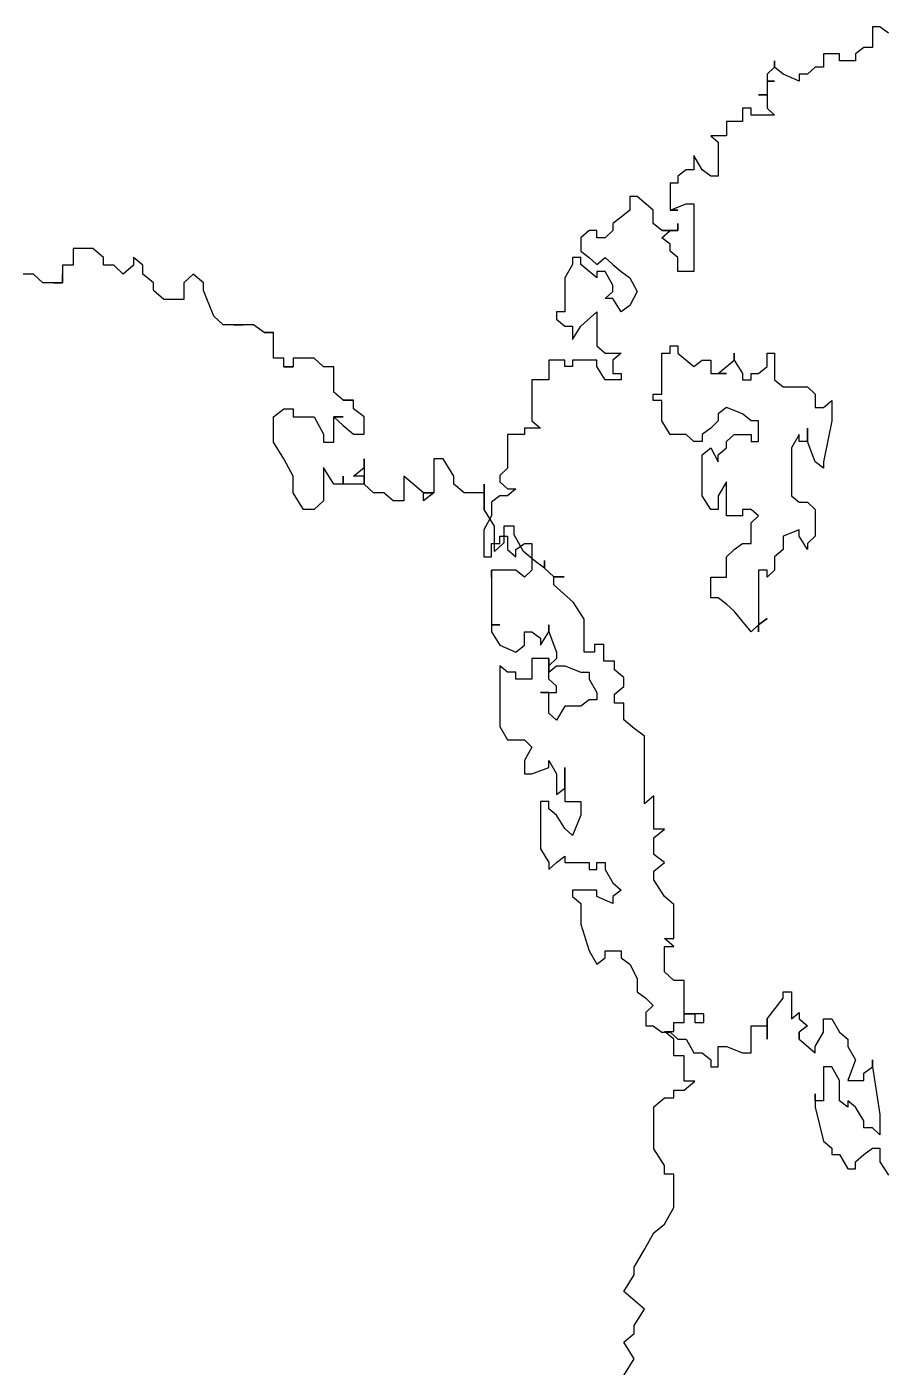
# Model space of a CAD drawing. Extents: x -30 to 1202, y 231 to 898.
# Drawn here: x 117.92 to 120.17, y 388.404 to 391.922 of the extents above; entities that cross this region are included whole.
import ezdxf

# ---------------------------------------------------------------- set-up
doc = ezdxf.new("R2010")
doc.units = 0
doc.header["$LTSCALE"] = 0.04
doc.layers.get('0').update_dxf_attribs({"linetype": 'CONTINUOUS'})
doc.layers.add('CONTORXXNP----00', color=255, linetype='CONTINUOUS')
doc.layers.add('PISO', color=1, linetype='CONTINUOUS')
doc.styles.get("Standard").update_dxf_attribs({"font": 'romans.shx'})

# ---------------------------------------------------------------- blocks, each defined once
blk = doc.blocks.new('ARB3')
at = {"color": 0}
for p, q in [((0.01356, 0.49132), (0.00775, 0.49132)), ((0.00775, 0.49132), (0.00775, 0.48517)), ((0.01356, 0.48517), (0.01356, 0.49132)), ((0.00775, 0.48517), (0.00775, 0.47825)), ((0.00775, 0.47825), (0.00775, 0.48517)), ((0.00775, 0.48517), (0.01356, 0.48517)), ((0.00775, 0.48517), (0.01356, 0.48517)), ((0.05813, 0.47825), (0.05232, 0.48517)), ((0.05232, 0.48517), (0.05232, 0.47825)), ((-0.06459, 0.47133), (-0.06976, 0.46518)), ((-0.04198, 0.47133), (-0.06459, 0.47133)), ((-0.03682, 0.47133), (-0.04198, 0.46518)), ((-0.04198, 0.46518), (-0.04198, 0.47133)), ((-0.03682, 0.46518), (-0.03682, 0.47133)), ((-0.01421, 0.47133), (-0.02002, 0.46518)), ((0.00775, 0.47825), (-0.01421, 0.47825)), ((-0.01421, 0.47825), (-0.01421, 0.47133)), ((0.01356, 0.47825), (0.00775, 0.47825)), ((0.01356, 0.47133), (0.01356, 0.47825)), ((0.01938, 0.47133), (0.01356, 0.47133)), ((0.02454, 0.47133), (0.01938, 0.46518)), ((0.01938, 0.46518), (0.01938, 0.47133)), ((0.03552, 0.47133), (0.02454, 0.47133)), ((0.05232, 0.47825), (0.03552, 0.47825)), ((0.03552, 0.47825), (0.03552, 0.47133)), ((0.05813, 0.47133), (0.05813, 0.47825)), ((0.0633, 0.47133), (0.05813, 0.47133)), ((0.0633, 0.46518), (0.0633, 0.47133)), ((0.13564, 0.47133), (0.11368, 0.47133)), ((0.11368, 0.47133), (0.11368, 0.46518)), ((0.14662, 0.46518), (0.13564, 0.47133)), ((-0.10851, 0.45826), (-0.11432, 0.46518)), ((-0.11432, 0.46518), (-0.11432, 0.45826)), ((-0.09236, 0.46518), (-0.09753, 0.45826)), ((-0.08655, 0.45826), (-0.09236, 0.46518)), ((-0.06976, 0.46518), (-0.08074, 0.45826)), ((-0.02002, 0.46518), (-0.03682, 0.46518)), ((0.06911, 0.45826), (0.0633, 0.46518)), ((0.10786, 0.46518), (0.09688, 0.45826)), ((0.11368, 0.46518), (0.10786, 0.46518)), ((0.15243, 0.45826), (0.14662, 0.46518)), ((-0.17568, 0.4521), (-0.18085, 0.44518)), ((-0.13112, 0.4521), (-0.17568, 0.4521)), ((-0.11432, 0.45826), (-0.13628, 0.45826)), ((-0.13628, 0.45826), (-0.13112, 0.4521)), ((-0.09753, 0.45826), (-0.10851, 0.45826)), ((-0.08074, 0.45826), (-0.08655, 0.45826)), ((0.09688, 0.45826), (0.06911, 0.45826)), ((0.16341, 0.4521), (0.15243, 0.45826)), ((0.17504, 0.44518), (0.16341, 0.4521)), ((0.20281, 0.4521), (0.19119, 0.43826)), ((0.21379, 0.44518), (0.20281, 0.4521)), ((-0.18085, 0.44518), (-0.18666, 0.43826)), ((0.18021, 0.44518), (0.17504, 0.44518)), ((0.19119, 0.43826), (0.18021, 0.44518)), ((0.21896, 0.44518), (0.21379, 0.44518)), ((0.22477, 0.43826), (0.21896, 0.44518)), ((0.23575, 0.44518), (0.22477, 0.43826)), ((0.24673, 0.43826), (0.23575, 0.44518)), ((-0.21444, 0.43826), (-0.21961, 0.43211)), ((-0.20863, 0.43826), (-0.21444, 0.43826)), ((-0.20346, 0.43211), (-0.20863, 0.43826)), ((-0.18666, 0.43826), (-0.19764, 0.43826)), ((-0.19764, 0.43826), (-0.19764, 0.43211)), ((-0.22542, 0.42519), (-0.2364, 0.42519)), ((-0.2364, 0.42519), (-0.2364, 0.41904)), ((-0.21961, 0.43211), (-0.22542, 0.43211)), ((-0.22542, 0.43211), (-0.22542, 0.42519)), ((-0.19764, 0.43211), (-0.20346, 0.43211)), ((-0.2364, 0.41904), (-0.23123, 0.41904)), ((-0.23123, 0.41904), (-0.23123, 0.41212)), ((-0.25319, 0.41212), (-0.26417, 0.4052)), ((-0.23123, 0.41212), (-0.25319, 0.41212)), ((-0.28097, 0.39213), (-0.28097, 0.39905)), ((-0.28097, 0.39905), (-0.28097, 0.39213)), ((-0.26417, 0.4052), (-0.2758, 0.39213)), ((-0.28097, 0.39213), (-0.28678, 0.38597)), ((-0.2758, 0.39213), (-0.28097, 0.39213)), ((-0.28678, 0.38597), (-0.29195, 0.38597)), ((-0.29195, 0.38597), (-0.28678, 0.38597)), ((-0.28678, 0.38597), (-0.29195, 0.37905)), ((-0.29776, 0.37213), (-0.30874, 0.36598)), ((-0.29195, 0.37905), (-0.29776, 0.37213)), ((-0.30874, 0.36598), (-0.31455, 0.36598)), ((-0.31455, 0.36598), (-0.31455, 0.35906)), ((-0.31455, 0.35906), (-0.30357, 0.35906)), ((-0.30357, 0.35906), (-0.29776, 0.35291)), ((-0.32553, 0.34599), (-0.34233, 0.34599)), ((-0.34233, 0.34599), (-0.33651, 0.34599)), ((-0.33651, 0.34599), (-0.33651, 0.33292)), ((-0.31455, 0.35291), (-0.32553, 0.34599)), ((-0.29776, 0.35291), (-0.31455, 0.35291)), ((-0.33651, 0.33292), (-0.34233, 0.32599)), ((-0.34749, 0.32599), (-0.35912, 0.31907)), ((-0.35912, 0.31907), (-0.35912, 0.31292)), ((-0.34233, 0.32599), (-0.34749, 0.32599)), ((-0.35912, 0.31292), (-0.33651, 0.31292)), ((-0.33651, 0.31292), (-0.33651, 0.306)), ((-0.33651, 0.306), (-0.33651, 0.31292)), ((-0.33651, 0.31292), (-0.33135, 0.306)), ((-0.33651, 0.306), (-0.34749, 0.29293)), ((-0.33135, 0.306), (-0.33651, 0.306)), ((-0.34749, 0.29293), (-0.33135, 0.29293)), ((-0.33135, 0.29293), (-0.33135, 0.28601)), ((-0.33135, 0.28601), (-0.33651, 0.27986)), ((-0.33651, 0.27986), (-0.33651, 0.27294)), ((-0.38689, 0.26678), (-0.39206, 0.25986)), ((-0.37527, 0.26678), (-0.38689, 0.26678)), ((-0.37527, 0.25986), (-0.37527, 0.26678)), ((-0.35331, 0.26678), (-0.35912, 0.26678)), ((-0.35912, 0.26678), (-0.34233, 0.26678)), ((-0.34749, 0.25986), (-0.35331, 0.26678)), ((-0.34233, 0.26678), (-0.34749, 0.26678)), ((-0.34749, 0.26678), (-0.34749, 0.25986)), ((-0.33651, 0.27294), (-0.34233, 0.26678)), ((-0.34233, 0.26678), (-0.34233, 0.25294)), ((-0.39206, 0.25986), (-0.39787, 0.25986)), ((-0.39787, 0.25986), (-0.39787, 0.25294)), ((-0.39787, 0.25294), (-0.39787, 0.25986)), ((-0.39787, 0.25986), (-0.39787, 0.25294)), ((-0.38108, 0.25294), (-0.37527, 0.25986)), ((-0.39787, 0.25294), (-0.40304, 0.24679)), ((-0.38689, 0.24679), (-0.38689, 0.25294)), ((-0.38689, 0.25294), (-0.38689, 0.24679)), ((-0.38689, 0.24679), (-0.38108, 0.25294)), ((-0.34233, 0.25294), (-0.34749, 0.25294)), ((-0.34749, 0.25294), (-0.34233, 0.25294)), ((-0.34233, 0.25294), (-0.34233, 0.24679)), ((-0.41983, 0.23987), (-0.42565, 0.23372)), ((-0.40304, 0.24679), (-0.41983, 0.24679)), ((-0.41983, 0.24679), (-0.41983, 0.23987)), ((-0.3701, 0.24679), (-0.38689, 0.24679)), ((-0.38689, 0.23372), (-0.37527, 0.23987)), ((-0.37527, 0.23987), (-0.3701, 0.23987)), ((-0.3701, 0.23987), (-0.3701, 0.24679)), ((-0.34233, 0.24679), (-0.35331, 0.23987)), ((-0.35331, 0.23987), (-0.33135, 0.23987)), ((-0.33135, 0.23987), (-0.32553, 0.23372)), ((-0.42565, 0.23372), (-0.42565, 0.21988)), ((-0.38689, 0.21988), (-0.38689, 0.23372)), ((-0.32553, 0.23372), (-0.32553, 0.2268)), ((-0.32553, 0.2268), (-0.33651, 0.21988)), ((-0.42565, 0.21988), (-0.41983, 0.21988)), ((-0.41983, 0.21373), (-0.42565, 0.21373)), ((-0.42565, 0.21373), (-0.42565, 0.20681)), ((-0.41983, 0.21988), (-0.41983, 0.21373)), ((-0.41983, 0.21373), (-0.41983, 0.21988)), ((-0.41983, 0.21988), (-0.41983, 0.21373)), ((-0.39206, 0.21373), (-0.39206, 0.21988)), ((-0.39206, 0.21988), (-0.38689, 0.21988)), ((-0.38689, 0.20681), (-0.39206, 0.21373)), ((-0.35912, 0.21373), (-0.3701, 0.20681)), ((-0.34749, 0.21988), (-0.35912, 0.21373)), ((-0.33651, 0.21988), (-0.34749, 0.21988)), ((-0.42565, 0.20681), (-0.44244, 0.20681)), ((-0.44244, 0.20681), (-0.44244, 0.20065)), ((-0.44244, 0.20065), (-0.44244, 0.20681)), ((-0.44244, 0.20681), (-0.44244, 0.20065)), ((-0.3701, 0.20681), (-0.38689, 0.20681)), ((-0.44244, 0.20065), (-0.44761, 0.19373)), ((-0.44761, 0.19373), (-0.44761, 0.18066)), ((-0.44761, 0.18066), (-0.44761, 0.18681)), ((-0.44761, 0.18681), (-0.44761, 0.17374)), ((-0.44761, 0.17374), (-0.45342, 0.16759)), ((-0.47538, 0.16067), (-0.48119, 0.15375)), ((-0.47021, 0.16067), (-0.47538, 0.16067)), ((-0.45342, 0.16759), (-0.47021, 0.16067)), ((-0.48119, 0.15375), (-0.47538, 0.1476)), ((-0.47538, 0.1476), (-0.4644, 0.1476)), ((-0.4644, 0.1476), (-0.4644, 0.13452)), ((-0.4644, 0.13452), (-0.47021, 0.1276)), ((-0.47538, 0.1276), (-0.48119, 0.12068)), ((-0.47021, 0.1276), (-0.47538, 0.1276)), ((-0.48701, 0.12068), (-0.49217, 0.11453)), ((-0.48119, 0.12068), (-0.48701, 0.12068)), ((-0.49217, 0.11453), (-0.48701, 0.11453)), ((-0.48701, 0.11453), (-0.48119, 0.10761)), ((-0.48119, 0.10761), (-0.48701, 0.10146)), ((-0.48701, 0.10146), (-0.48701, 0.09454)), ((-0.48701, 0.09454), (-0.49217, 0.09454)), ((-0.49799, 0.07454), (-0.48701, 0.07454)), ((-0.48701, 0.07454), (-0.48701, 0.06762)), ((-0.48701, 0.06762), (-0.47538, 0.06762)), ((-0.47538, 0.06762), (-0.48119, 0.06762)), ((-0.48119, 0.06762), (-0.47538, 0.06762)), ((-0.47538, 0.06762), (-0.47538, 0.06147)), ((-0.47538, 0.06147), (-0.47538, 0.06762)), ((-0.47538, 0.06762), (-0.47538, 0.05455)), ((-0.47538, 0.05455), (-0.48119, 0.0484)), ((-0.48119, 0.0484), (-0.48119, 0.04148)), ((-0.45923, -0.18998), (-0.4644, -0.1969)), ((0.46375, -0.1969), (0.47474, -0.18998)), ((-0.4644, -0.1969), (-0.4644, -0.20305)), ((-0.4644, -0.20305), (-0.44761, -0.20305)), ((-0.44761, -0.20305), (-0.44761, -0.20997)), ((0.38625, -0.20305), (0.38043, -0.20305)), ((0.38043, -0.20305), (0.38625, -0.20305)), ((0.38625, -0.20305), (0.425, -0.1969)), ((0.39141, -0.20997), (0.38625, -0.20305)), ((0.425, -0.1969), (0.44179, -0.1969)), ((0.44179, -0.1969), (0.43598, -0.20305)), ((0.43598, -0.20305), (0.43598, -0.20997)), ((0.45277, -0.20305), (0.45277, -0.1969)), ((0.45277, -0.1969), (0.46375, -0.1969)), ((0.45794, -0.20997), (0.45277, -0.20305)), ((-0.44761, -0.20997), (-0.44244, -0.21689)), ((0.39723, -0.20997), (0.39141, -0.20997)), ((0.39723, -0.22305), (0.39723, -0.20997)), ((0.43017, -0.20997), (0.41919, -0.21689)), ((0.43598, -0.20997), (0.43017, -0.20997)), ((0.46375, -0.21689), (0.45794, -0.20997)), ((-0.44244, -0.21689), (-0.43663, -0.21689)), ((-0.43663, -0.21689), (-0.43663, -0.22997)), ((0.36945, -0.22305), (0.38043, -0.21689)), ((0.38043, -0.21689), (0.39723, -0.22305)), ((0.41919, -0.21689), (0.41402, -0.22305)), ((0.46957, -0.21689), (0.46375, -0.21689)), ((0.46957, -0.22305), (0.46957, -0.21689)), ((-0.43663, -0.22997), (-0.44244, -0.22997)), ((-0.44244, -0.22997), (-0.44244, -0.24304)), ((0.34685, -0.23612), (0.35783, -0.22997)), ((0.35783, -0.22997), (0.36364, -0.22305)), ((0.36364, -0.22305), (0.36945, -0.22305)), ((0.39723, -0.22997), (0.38625, -0.23612)), ((0.41402, -0.22997), (0.39723, -0.22997)), ((0.41402, -0.22305), (0.41919, -0.22305)), ((0.41919, -0.22305), (0.41402, -0.22997)), ((0.45794, -0.22997), (0.46957, -0.22305)), ((0.45794, -0.23612), (0.45794, -0.22997)), ((-0.15308, -0.24304), (-0.15889, -0.23612)), ((-0.15889, -0.23612), (-0.1421, -0.23612)), ((-0.1421, -0.23612), (-0.10851, -0.24304)), ((0.34685, -0.24304), (0.34685, -0.23612)), ((0.38625, -0.23612), (0.38625, -0.24304)), ((0.44696, -0.24304), (0.45277, -0.23612)), ((0.45277, -0.23612), (0.45794, -0.23612)), ((-0.44244, -0.24304), (-0.43146, -0.24304)), ((-0.43146, -0.24304), (-0.43146, -0.24996)), ((-0.15308, -0.24996), (-0.15308, -0.24304)), ((-0.10851, -0.24304), (-0.10334, -0.24304)), ((-0.10334, -0.24304), (-0.10851, -0.24996)), ((0.35783, -0.24304), (0.34685, -0.24304)), ((0.36945, -0.24996), (0.35783, -0.24304)), ((0.38625, -0.24304), (0.41402, -0.24304)), ((0.41402, -0.24304), (0.41402, -0.24996)), ((0.41919, -0.24996), (0.44696, -0.24304)), ((-0.43146, -0.24996), (-0.42565, -0.25611)), ((-0.42565, -0.25611), (-0.42565, -0.26303)), ((-0.16987, -0.25611), (-0.16406, -0.24996)), ((-0.16987, -0.2761), (-0.16987, -0.25611)), ((-0.16406, -0.24996), (-0.15308, -0.24996)), ((-0.1253, -0.25611), (-0.13628, -0.25611)), ((-0.13628, -0.25611), (-0.1253, -0.25611)), ((-0.10851, -0.24996), (-0.1253, -0.25611)), ((-0.1253, -0.25611), (-0.1253, -0.26303)), ((-0.07557, -0.25611), (-0.06976, -0.24996)), ((-0.07557, -0.26303), (-0.07557, -0.25611)), ((-0.06976, -0.24996), (-0.0478, -0.24996)), ((-0.0478, -0.24996), (-0.04198, -0.25611)), ((-0.03682, -0.25611), (-0.0478, -0.26303)), ((-0.04198, -0.25611), (-0.03682, -0.25611)), ((0.34685, -0.26303), (0.35266, -0.25611)), ((0.35266, -0.25611), (0.35783, -0.26303)), ((0.36364, -0.26303), (0.37462, -0.24996)), ((0.37462, -0.24996), (0.36945, -0.24996)), ((0.41402, -0.24996), (0.40821, -0.24996)), ((0.40821, -0.24996), (0.41919, -0.24996)), ((-0.42565, -0.26303), (-0.41983, -0.26303)), ((-0.41983, -0.26303), (-0.42565, -0.2761)), ((-0.1253, -0.26303), (-0.13112, -0.26303)), ((-0.13112, -0.26303), (-0.12014, -0.26918)), ((-0.08074, -0.26918), (-0.07557, -0.26303)), ((-0.0478, -0.26303), (-0.05296, -0.26303)), ((-0.05296, -0.26303), (-0.0478, -0.2761)), ((0.34685, -0.26918), (0.34168, -0.26303)), ((0.34168, -0.26303), (0.34685, -0.26303)), ((0.35783, -0.26303), (0.36364, -0.26303)), ((0.36364, -0.26303), (0.35783, -0.26303)), ((0.35783, -0.26303), (0.36364, -0.26303)), ((-0.12014, -0.26918), (-0.08074, -0.26918)), ((0.32489, -0.2761), (0.32489, -0.26918)), ((0.32489, -0.26918), (0.34685, -0.26918)), ((-0.43146, -0.28302), (-0.43663, -0.28302)), ((-0.43663, -0.28302), (-0.43146, -0.28302)), ((-0.42565, -0.2761), (-0.43146, -0.28302)), ((-0.43146, -0.28302), (-0.42565, -0.28918)), ((-0.41983, -0.28918), (-0.41983, -0.28302)), ((-0.41983, -0.28302), (-0.41983, -0.28918)), ((-0.39787, -0.28918), (-0.39206, -0.28302)), ((-0.39206, -0.28302), (-0.39206, -0.30225)), ((-0.19764, -0.28918), (-0.19764, -0.28302)), ((-0.19764, -0.28302), (-0.17568, -0.28302)), ((-0.17568, -0.28302), (-0.16987, -0.2761)), ((-0.0478, -0.2761), (-0.03682, -0.2761)), ((-0.03682, -0.2761), (-0.031, -0.28302)), ((-0.031, -0.28302), (-0.02002, -0.28302)), ((-0.02002, -0.28302), (-0.01421, -0.28918)), ((0.33005, -0.2761), (0.32489, -0.2761)), ((0.34685, -0.28918), (0.33005, -0.2761)), ((-0.42565, -0.28918), (-0.41983, -0.28918)), ((-0.41983, -0.28918), (-0.40885, -0.28918)), ((-0.40885, -0.28918), (-0.40885, -0.2961)), ((-0.40885, -0.2961), (-0.40885, -0.28918)), ((-0.40885, -0.28918), (-0.39787, -0.28918)), ((-0.18666, -0.28918), (-0.19764, -0.28918)), ((-0.18085, -0.2961), (-0.18666, -0.28918)), ((-0.01421, -0.28918), (-0.02002, -0.28918)), ((-0.02002, -0.28918), (-0.02002, -0.2961)), ((0.02454, -0.2961), (0.01938, -0.28918)), ((0.01938, -0.28918), (0.02454, -0.2961)), ((0.36364, -0.28918), (0.34685, -0.28918)), ((0.35266, -0.30225), (0.35266, -0.28918)), ((0.35266, -0.28918), (0.36364, -0.28918)), ((-0.18085, -0.30225), (-0.18085, -0.2961)), ((-0.1253, -0.2961), (-0.1421, -0.2961)), ((-0.1421, -0.2961), (-0.1421, -0.30225)), ((-0.1253, -0.30225), (-0.1253, -0.2961)), ((-0.06459, -0.2961), (-0.06976, -0.30225)), ((-0.05878, -0.30225), (-0.06459, -0.2961)), ((-0.02002, -0.2961), (0.03036, -0.2961)), ((0.03036, -0.2961), (0.02454, -0.2961)), ((0.02454, -0.2961), (0.03036, -0.30225)), ((-0.39206, -0.30225), (-0.39787, -0.30225)), ((-0.39787, -0.30225), (-0.39787, -0.30917)), ((-0.39787, -0.30917), (-0.38689, -0.30917)), ((-0.38689, -0.30917), (-0.38689, -0.32224)), ((-0.19183, -0.31609), (-0.18085, -0.30917)), ((-0.17568, -0.30225), (-0.18085, -0.30225)), ((-0.18085, -0.30917), (-0.17568, -0.30917)), ((-0.17568, -0.30917), (-0.17568, -0.30225)), ((-0.14791, -0.30917), (-0.15308, -0.32224)), ((-0.1421, -0.30225), (-0.14791, -0.30917)), ((-0.13112, -0.31609), (-0.13112, -0.30225)), ((-0.13112, -0.30225), (-0.1253, -0.30225)), ((-0.06976, -0.30225), (-0.06976, -0.30917)), ((-0.06976, -0.30917), (-0.06459, -0.30917)), ((-0.06459, -0.30917), (-0.06459, -0.32224)), ((-0.04198, -0.30225), (-0.05878, -0.30225)), ((-0.04198, -0.30917), (-0.04198, -0.30225)), ((-0.03682, -0.31609), (-0.04198, -0.30917)), ((0.03036, -0.30225), (0.01356, -0.31609)), ((0.37462, -0.30225), (0.35266, -0.30225)), ((0.36945, -0.32224), (0.37462, -0.30917)), ((0.37462, -0.30917), (0.37462, -0.30225)), ((-0.19183, -0.31609), (-0.19764, -0.31609)), ((-0.19764, -0.31609), (-0.19183, -0.31609)), ((-0.18085, -0.32916), (-0.19183, -0.31609)), ((-0.1253, -0.32224), (-0.13112, -0.31609)), ((-0.031, -0.32224), (-0.03682, -0.31609)), ((0.01356, -0.31609), (0.00775, -0.32224)), ((-0.38689, -0.32224), (-0.37527, -0.32224)), ((-0.37527, -0.32224), (-0.37527, -0.33531)), ((-0.18085, -0.33531), (-0.18085, -0.32224)), ((-0.18085, -0.32224), (-0.18085, -0.32916)), ((-0.18085, -0.32916), (-0.18085, -0.32224)), ((-0.18085, -0.32224), (-0.18085, -0.32916)), ((-0.15308, -0.32224), (-0.14791, -0.32916)), ((-0.12014, -0.32224), (-0.1253, -0.32224)), ((-0.11432, -0.32916), (-0.12014, -0.32224)), ((-0.06459, -0.32224), (-0.09236, -0.32224)), ((-0.09236, -0.32224), (-0.08074, -0.32916)), ((-0.01421, -0.32224), (-0.031, -0.32224)), ((-0.01421, -0.33531), (-0.01421, -0.32224)), ((0.00775, -0.32224), (0.00258, -0.32916)), ((0.36945, -0.32916), (0.36945, -0.32224)), ((-0.37527, -0.33531), (-0.3701, -0.32916)), ((-0.3701, -0.32916), (-0.34233, -0.32916)), ((-0.34233, -0.33531), (-0.34749, -0.34223)), ((-0.34233, -0.32916), (-0.34233, -0.33531)), ((-0.19183, -0.34223), (-0.19183, -0.33531)), ((-0.19183, -0.33531), (-0.18085, -0.33531)), ((-0.14791, -0.32916), (-0.1421, -0.32916)), ((-0.1421, -0.32916), (-0.13628, -0.33531)), ((-0.13628, -0.33531), (-0.13112, -0.34223)), ((-0.12014, -0.33531), (-0.10851, -0.32916)), ((-0.11432, -0.34223), (-0.12014, -0.33531)), ((-0.10851, -0.32916), (-0.11432, -0.32916)), ((-0.08074, -0.32916), (-0.06976, -0.32916)), ((-0.06976, -0.33531), (-0.08074, -0.34223)), ((-0.06976, -0.32916), (-0.06976, -0.33531)), ((0.00258, -0.33531), (-0.01421, -0.33531)), ((0.00258, -0.32916), (0.00258, -0.33531)), ((0.38625, -0.32916), (0.36945, -0.32916)), ((0.37462, -0.34223), (0.38043, -0.33531)), ((0.38043, -0.33531), (0.38625, -0.33531)), ((0.38625, -0.33531), (0.38625, -0.32916)), ((-0.34749, -0.34223), (-0.35912, -0.34916)), ((-0.18666, -0.34916), (-0.19183, -0.34223)), ((-0.13112, -0.34223), (-0.1253, -0.34223)), ((-0.1253, -0.34223), (-0.1253, -0.34916)), ((-0.08074, -0.34223), (-0.11432, -0.34223)), ((0.37462, -0.34916), (0.37462, -0.34223)), ((-0.35912, -0.34916), (-0.34749, -0.34916)), ((-0.34749, -0.34916), (-0.34749, -0.35531)), ((-0.31972, -0.35531), (-0.31972, -0.34916)), ((-0.31972, -0.34916), (-0.26417, -0.34916)), ((-0.26417, -0.34916), (-0.26417, -0.36223)), ((-0.19764, -0.36223), (-0.18666, -0.34916)), ((-0.1253, -0.34916), (-0.13112, -0.35531)), ((0.36364, -0.35531), (0.37462, -0.34916)), ((-0.34749, -0.35531), (-0.34233, -0.36223)), ((-0.34233, -0.36223), (-0.33651, -0.36223)), ((-0.33651, -0.36223), (-0.33651, -0.36838)), ((-0.31455, -0.36838), (-0.31972, -0.35531)), ((-0.31455, -0.36838), (-0.31455, -0.36223)), ((-0.31455, -0.36223), (-0.31455, -0.36838)), ((-0.29776, -0.36223), (-0.30357, -0.36223)), ((-0.30357, -0.36223), (-0.29776, -0.36223)), ((-0.29776, -0.36838), (-0.29776, -0.36223)), ((-0.29776, -0.36223), (-0.29776, -0.3753)), ((-0.2758, -0.36223), (-0.28097, -0.36838)), ((-0.26417, -0.36223), (-0.2758, -0.36223)), ((-0.20346, -0.36838), (-0.20346, -0.36223)), ((-0.20346, -0.36223), (-0.19764, -0.36223)), ((-0.13112, -0.35531), (-0.13112, -0.36838)), ((0.35783, -0.36838), (0.36364, -0.36223)), ((0.36364, -0.36223), (0.36364, -0.35531)), ((-0.33651, -0.36838), (-0.31455, -0.36838)), ((-0.29195, -0.3753), (-0.29776, -0.36838)), ((-0.28678, -0.36838), (-0.29195, -0.3753)), ((-0.28097, -0.36838), (-0.28678, -0.36838)), ((-0.19764, -0.36838), (-0.20346, -0.36838)), ((-0.19764, -0.3753), (-0.19764, -0.36838)), ((-0.13112, -0.36838), (-0.1421, -0.3753)), ((0.35783, -0.3753), (0.35783, -0.36838)), ((-0.29776, -0.3753), (-0.30357, -0.38222)), ((-0.16406, -0.3753), (-0.19764, -0.3753)), ((-0.16406, -0.38222), (-0.16406, -0.3753)), ((-0.1421, -0.3753), (-0.15889, -0.3753)), ((-0.15889, -0.3753), (-0.15889, -0.38222)), ((0.35266, -0.38222), (0.35783, -0.3753)), ((-0.31455, -0.38222), (-0.32553, -0.39529)), ((-0.30357, -0.38222), (-0.31455, -0.38222)), ((-0.15889, -0.38222), (-0.16406, -0.38222)), ((0.32489, -0.39529), (0.33005, -0.38837)), ((0.33005, -0.38837), (0.33587, -0.38222)), ((0.33587, -0.38222), (0.34168, -0.38837)), ((0.34168, -0.38837), (0.35266, -0.38837)), ((0.35266, -0.38837), (0.35266, -0.38222)), ((-0.32553, -0.39529), (-0.32553, -0.40144)), ((-0.25901, -0.40144), (-0.24802, -0.39529)), ((-0.24802, -0.39529), (-0.2364, -0.40144)), ((0.30228, -0.40144), (0.31391, -0.39529)), ((0.31391, -0.39529), (0.32489, -0.39529)), ((-0.32553, -0.40144), (-0.31455, -0.40144)), ((-0.31455, -0.40144), (-0.30874, -0.40837)), ((-0.26417, -0.40837), (-0.25901, -0.40144)), ((-0.2364, -0.40144), (-0.23123, -0.40837)), ((0.29711, -0.40837), (0.30228, -0.40144)), ((-0.30874, -0.40837), (-0.30357, -0.41529)), ((-0.30357, -0.41529), (-0.29776, -0.41529)), ((-0.29776, -0.41529), (-0.29195, -0.42144)), ((-0.2758, -0.42144), (-0.26999, -0.41529)), ((-0.26999, -0.41529), (-0.26417, -0.40837)), ((-0.25319, -0.41529), (-0.26417, -0.42144)), ((-0.24802, -0.41529), (-0.25319, -0.41529)), ((-0.24221, -0.42144), (-0.24802, -0.41529)), ((-0.23123, -0.40837), (-0.24221, -0.41529)), ((-0.24221, -0.41529), (-0.24221, -0.42144)), ((-0.19764, -0.42144), (-0.19764, -0.40837)), ((-0.19764, -0.40837), (-0.19183, -0.41529)), ((-0.19183, -0.41529), (-0.18085, -0.41529)), ((-0.18085, -0.41529), (-0.18085, -0.40837)), ((-0.18085, -0.40837), (-0.17568, -0.40837)), ((-0.17568, -0.40837), (-0.17568, -0.42144)), ((0.22477, -0.42144), (0.23575, -0.41529)), ((0.23575, -0.41529), (0.24157, -0.40837)), ((0.24157, -0.40837), (0.24673, -0.41529)), ((0.24673, -0.41529), (0.25255, -0.41529)), ((0.25255, -0.41529), (0.24673, -0.42836)), ((0.2913, -0.42144), (0.2913, -0.40837)), ((0.2913, -0.40837), (0.29711, -0.40837)), ((-0.29195, -0.42144), (-0.29195, -0.42836)), ((-0.26999, -0.42836), (-0.2758, -0.42144)), ((-0.26417, -0.42144), (-0.26417, -0.42836)), ((-0.20346, -0.42836), (-0.19764, -0.42144)), ((-0.17568, -0.42144), (-0.18666, -0.42836)), ((0.21896, -0.42836), (0.21896, -0.42144)), ((0.21896, -0.42144), (0.22477, -0.42144)), ((0.29711, -0.42144), (0.2913, -0.42144)), ((0.30228, -0.42836), (0.29711, -0.42144)), ((-0.29195, -0.42836), (-0.29776, -0.42836)), ((-0.29776, -0.42836), (-0.29776, -0.43451)), ((-0.2758, -0.43451), (-0.26999, -0.42836)), ((-0.25901, -0.42836), (-0.26999, -0.44143)), ((-0.26417, -0.42836), (-0.25901, -0.42836)), ((-0.21961, -0.44143), (-0.23123, -0.42836)), ((-0.23123, -0.42836), (-0.20346, -0.42836)), ((-0.18666, -0.42836), (-0.19183, -0.42836)), ((-0.19183, -0.42836), (-0.19183, -0.44835)), ((0.06911, -0.43451), (0.08009, -0.42836)), ((0.08009, -0.42836), (0.0859, -0.42836)), ((0.0859, -0.42836), (0.0859, -0.43451)), ((0.22477, -0.42836), (0.21896, -0.42836)), ((0.22477, -0.43451), (0.22477, -0.42836)), ((0.24673, -0.42836), (0.24157, -0.42836)), ((0.24157, -0.42836), (0.24157, -0.44835)), ((0.2913, -0.43451), (0.30228, -0.42836)), ((-0.29776, -0.43451), (-0.29195, -0.44143)), ((-0.29195, -0.44143), (-0.28097, -0.44143)), ((-0.28097, -0.44143), (-0.2758, -0.43451)), ((-0.26999, -0.44143), (-0.2758, -0.44143)), ((-0.2758, -0.44143), (-0.2758, -0.44835)), ((-0.20863, -0.44835), (-0.21961, -0.44143)), ((0.05813, -0.4545), (0.0633, -0.44143)), ((0.0633, -0.44143), (0.0633, -0.43451)), ((0.0633, -0.43451), (0.06911, -0.43451)), ((0.0859, -0.43451), (0.09107, -0.44143)), ((0.09107, -0.44143), (0.09107, -0.4545)), ((0.16923, -0.4545), (0.16923, -0.44143)), ((0.16923, -0.44143), (0.18021, -0.44143)), ((0.18021, -0.44143), (0.197, -0.44835)), ((0.21896, -0.4545), (0.21896, -0.43451)), ((0.21896, -0.43451), (0.22477, -0.43451)), ((0.24673, -0.44835), (0.25255, -0.44143)), ((0.25255, -0.44143), (0.26934, -0.44143)), ((0.26934, -0.44143), (0.2913, -0.43451)), ((-0.2758, -0.44835), (-0.26999, -0.44835)), ((-0.26999, -0.44835), (-0.25901, -0.4545)), ((-0.21961, -0.4545), (-0.21961, -0.44835)), ((-0.21961, -0.44835), (-0.20863, -0.44835)), ((-0.19183, -0.44835), (-0.18666, -0.44835)), ((-0.18666, -0.44835), (-0.18666, -0.4545)), ((0.197, -0.44835), (0.19119, -0.4545)), ((0.24157, -0.44835), (0.24673, -0.44835)), ((-0.25901, -0.4545), (-0.23123, -0.4545)), ((-0.23123, -0.4545), (-0.23123, -0.46142)), ((-0.22542, -0.46142), (-0.21961, -0.4545)), ((-0.18666, -0.4545), (-0.19183, -0.4545)), ((-0.19183, -0.4545), (-0.19183, -0.46758)), ((0.05813, -0.46142), (0.05813, -0.4545)), ((0.09107, -0.4545), (0.1027, -0.46142)), ((0.15825, -0.4545), (0.14145, -0.4545)), ((0.14145, -0.4545), (0.16923, -0.4545)), ((0.16341, -0.46142), (0.15825, -0.4545)), ((0.19119, -0.4545), (0.18021, -0.46142)), ((0.21896, -0.46142), (0.21379, -0.4545)), ((0.21379, -0.4545), (0.21896, -0.4545)), ((-0.23123, -0.46142), (-0.22542, -0.46142)), ((-0.19183, -0.46758), (-0.17568, -0.46758)), ((-0.17568, -0.46758), (-0.17568, -0.48142)), ((0.03036, -0.46758), (0.02454, -0.46758)), ((0.02454, -0.46758), (0.03036, -0.46758)), ((0.03036, -0.46758), (0.04715, -0.46142)), ((0.04134, -0.4745), (0.03036, -0.46758)), ((0.04715, -0.46142), (0.05232, -0.46142)), ((0.05232, -0.46142), (0.05813, -0.46758)), ((0.06911, -0.46758), (0.05232, -0.46758)), ((0.05232, -0.46758), (0.05232, -0.48142)), ((0.0633, -0.46758), (0.05813, -0.46142)), ((0.05813, -0.46758), (0.0633, -0.46758)), ((0.07492, -0.46142), (0.06911, -0.46758)), ((0.08009, -0.46142), (0.07492, -0.46142)), ((0.08009, -0.4745), (0.08009, -0.46142)), ((0.09688, -0.46758), (0.08009, -0.46758)), ((0.08009, -0.46758), (0.08009, -0.4745)), ((0.1027, -0.46142), (0.09688, -0.46758)), ((0.13564, -0.46758), (0.14662, -0.46142)), ((0.14145, -0.46758), (0.13564, -0.46758)), ((0.14662, -0.48142), (0.14145, -0.46758)), ((0.14662, -0.46142), (0.16341, -0.46142)), ((0.17504, -0.46758), (0.16923, -0.46758)), ((0.16923, -0.46758), (0.16923, -0.4745)), ((0.18021, -0.46142), (0.17504, -0.46758)), ((0.20798, -0.4745), (0.21896, -0.46758)), ((0.22477, -0.46758), (0.21896, -0.46142)), ((0.21896, -0.46758), (0.22477, -0.46758)), ((-0.1421, -0.48142), (-0.13628, -0.4745)), ((-0.13628, -0.4745), (-0.13628, -0.48757)), ((0.03036, -0.48142), (0.03552, -0.4745)), ((0.03552, -0.4745), (0.04134, -0.4745)), ((0.16923, -0.4745), (0.20798, -0.4745)), ((-0.17568, -0.48142), (-0.1421, -0.48142)), ((-0.04198, -0.48757), (-0.04198, -0.48142)), ((-0.04198, -0.48142), (-0.02002, -0.48142)), ((-0.02002, -0.48142), (-0.01421, -0.48757)), ((0.03036, -0.48757), (0.03036, -0.48142)), ((0.05232, -0.48142), (0.06911, -0.48142)), ((0.06911, -0.48142), (0.06911, -0.49449)), ((0.11885, -0.48757), (0.12466, -0.48142)), ((0.12466, -0.48142), (0.13564, -0.48757)), ((0.14662, -0.48757), (0.14662, -0.48142)), ((-0.13628, -0.48757), (-0.13112, -0.48757)), ((-0.13112, -0.48757), (-0.13112, -0.50141)), ((-0.08655, -0.50141), (-0.08655, -0.49449)), ((-0.08655, -0.49449), (-0.08074, -0.50141)), ((-0.03682, -0.49449), (-0.04198, -0.48757)), ((-0.03682, -0.50141), (-0.031, -0.49449)), ((-0.031, -0.49449), (-0.03682, -0.49449)), ((-0.01421, -0.48757), (-0.02002, -0.49449)), ((-0.02002, -0.49449), (-0.02002, -0.51448)), ((0.04134, -0.48757), (0.03036, -0.48757)), ((0.04715, -0.49449), (0.04134, -0.48757)), ((0.04134, -0.50756), (0.04715, -0.49449)), ((0.06911, -0.49449), (0.0633, -0.49449)), ((0.0633, -0.49449), (0.0633, -0.50141)), ((0.11885, -0.50141), (0.11885, -0.48757)), ((0.13564, -0.48757), (0.14662, -0.48757)), ((-0.13112, -0.50141), (-0.10334, -0.50141)), ((-0.10334, -0.50141), (-0.09753, -0.50756)), ((-0.09236, -0.50756), (-0.08655, -0.50141)), ((-0.08074, -0.50141), (-0.08074, -0.50756)), ((-0.0478, -0.50756), (-0.0478, -0.50141)), ((-0.0478, -0.50141), (-0.03682, -0.50141)), ((0.0633, -0.50141), (0.05813, -0.50756)), ((0.10786, -0.50756), (0.11885, -0.50141)), ((-0.09753, -0.50756), (-0.09236, -0.50756)), ((-0.08074, -0.50756), (-0.07557, -0.51448)), ((-0.04198, -0.50756), (-0.0478, -0.50756)), ((-0.04198, -0.51448), (-0.04198, -0.50756)), ((0.02454, -0.51448), (0.02454, -0.50756)), ((0.02454, -0.50756), (0.02454, -0.51448)), ((0.03036, -0.51448), (0.04134, -0.50756)), ((0.05813, -0.50756), (0.10786, -0.50756)), ((-0.07557, -0.51448), (-0.06459, -0.51448)), ((-0.06459, -0.51448), (-0.05296, -0.52063)), ((-0.05296, -0.52063), (-0.031, -0.52063)), ((-0.031, -0.51448), (-0.04198, -0.51448)), ((-0.031, -0.52063), (-0.031, -0.51448)), ((-0.02002, -0.51448), (-0.01421, -0.51448)), ((-0.01421, -0.51448), (-0.02002, -0.51448)), ((-0.02002, -0.51448), (0.02454, -0.51448)), ((0.02454, -0.51448), (0.03036, -0.51448))]:
    blk.add_line(p, q, dxfattribs=at)
for p, q in [((-0.49217, 0.09454), (-0.49799, 0.08762)), ((-0.49799, 0.08762), (-0.49799, 0.07454))]:
    blk.add_line(p, q)
at = {"layer": 'CONTORXXNP----00'}
for p, q in [((0.05232, 0.48517), (0.05232, 0.47825)), ((0.05813, 0.47825), (0.05232, 0.48517)), ((-0.06459, 0.47133), (-0.06976, 0.46518)), ((-0.04198, 0.47133), (-0.06459, 0.47133)), ((-0.04198, 0.46518), (-0.04198, 0.47133)), ((-0.03682, 0.47133), (-0.04198, 0.46518)), ((-0.03682, 0.46518), (-0.03682, 0.47133)), ((-0.01421, 0.47133), (-0.02002, 0.46518)), ((-0.01421, 0.47825), (-0.01421, 0.47133)), ((0.00775, 0.47825), (-0.01421, 0.47825)), ((0.01356, 0.47825), (0.00775, 0.47825)), ((0.01356, 0.47133), (0.01356, 0.47825)), ((0.01938, 0.47133), (0.01356, 0.47133)), ((0.01938, 0.46518), (0.01938, 0.47133)), ((0.02454, 0.47133), (0.01938, 0.46518)), ((0.03552, 0.47133), (0.02454, 0.47133)), ((0.03552, 0.47825), (0.03552, 0.47133)), ((0.05232, 0.47825), (0.03552, 0.47825)), ((0.05813, 0.47133), (0.05813, 0.47825)), ((0.0633, 0.47133), (0.05813, 0.47133)), ((0.0633, 0.46518), (0.0633, 0.47133)), ((0.11368, 0.47133), (0.11368, 0.46518)), ((0.13564, 0.47133), (0.11368, 0.47133)), ((0.14662, 0.46518), (0.13564, 0.47133)), ((-0.11432, 0.46518), (-0.11432, 0.45826)), ((-0.10851, 0.45826), (-0.11432, 0.46518)), ((-0.09236, 0.46518), (-0.09753, 0.45826)), ((-0.08655, 0.45826), (-0.09236, 0.46518)), ((-0.06976, 0.46518), (-0.08074, 0.45826)), ((-0.02002, 0.46518), (-0.03682, 0.46518)), ((0.06911, 0.45826), (0.0633, 0.46518)), ((0.10786, 0.46518), (0.09688, 0.45826)), ((0.11368, 0.46518), (0.10786, 0.46518)), ((0.15243, 0.45826), (0.14662, 0.46518)), ((-0.17568, 0.4521), (-0.18085, 0.44518)), ((-0.13112, 0.4521), (-0.17568, 0.4521)), ((-0.13628, 0.45826), (-0.13112, 0.4521)), ((-0.11432, 0.45826), (-0.13628, 0.45826)), ((-0.09753, 0.45826), (-0.10851, 0.45826)), ((-0.08074, 0.45826), (-0.08655, 0.45826)), ((0.09688, 0.45826), (0.06911, 0.45826)), ((0.16341, 0.4521), (0.15243, 0.45826)), ((0.17504, 0.44518), (0.16341, 0.4521)), ((0.20281, 0.4521), (0.19119, 0.43826)), ((0.21379, 0.44518), (0.20281, 0.4521)), ((-0.18085, 0.44518), (-0.18666, 0.43826)), ((0.18021, 0.44518), (0.17504, 0.44518)), ((0.19119, 0.43826), (0.18021, 0.44518)), ((0.21896, 0.44518), (0.21379, 0.44518)), ((0.22477, 0.43826), (0.21896, 0.44518)), ((0.23575, 0.44518), (0.22477, 0.43826)), ((0.24673, 0.43826), (0.23575, 0.44518)), ((-0.21444, 0.43826), (-0.21961, 0.43211)), ((-0.20863, 0.43826), (-0.21444, 0.43826)), ((-0.20346, 0.43211), (-0.20863, 0.43826)), ((-0.19764, 0.43826), (-0.19764, 0.43211)), ((-0.18666, 0.43826), (-0.19764, 0.43826)), ((-0.2364, 0.42519), (-0.2364, 0.41904)), ((-0.22542, 0.42519), (-0.2364, 0.42519)), ((-0.22542, 0.43211), (-0.22542, 0.42519)), ((-0.21961, 0.43211), (-0.22542, 0.43211)), ((-0.19764, 0.43211), (-0.20346, 0.43211)), ((-0.2364, 0.41904), (-0.23123, 0.41904)), ((-0.23123, 0.41904), (-0.23123, 0.41212)), ((-0.25319, 0.41212), (-0.26417, 0.4052)), ((-0.23123, 0.41212), (-0.25319, 0.41212)), ((-0.26417, 0.4052), (-0.2758, 0.39213)), ((-0.28097, 0.39213), (-0.28678, 0.38597)), ((-0.2758, 0.39213), (-0.28097, 0.39213)), ((-0.28678, 0.38597), (-0.29195, 0.37905)), ((-0.29776, 0.37213), (-0.30874, 0.36598)), ((-0.29195, 0.37905), (-0.29776, 0.37213)), ((-0.31455, 0.36598), (-0.31455, 0.35906)), ((-0.30874, 0.36598), (-0.31455, 0.36598)), ((-0.31455, 0.35906), (-0.30357, 0.35906)), ((-0.30357, 0.35906), (-0.29776, 0.35291)), ((-0.33651, 0.34599), (-0.32553, 0.34599)), ((-0.33651, 0.34599), (-0.33651, 0.33292)), ((-0.31455, 0.35291), (-0.32553, 0.34599)), ((-0.29776, 0.35291), (-0.31455, 0.35291)), ((-0.33651, 0.33292), (-0.34233, 0.32599)), ((-0.34749, 0.32599), (-0.35912, 0.31907)), ((-0.35912, 0.31907), (-0.35912, 0.31292)), ((-0.34233, 0.32599), (-0.34749, 0.32599)), ((-0.35912, 0.31292), (-0.33651, 0.31292)), ((-0.33651, 0.306), (-0.33651, 0.31292)), ((-0.33651, 0.31292), (-0.33651, 0.306)), ((-0.33651, 0.306), (-0.34749, 0.29293)), ((-0.34749, 0.29293), (-0.33135, 0.29293)), ((-0.33135, 0.29293), (-0.33135, 0.28601)), ((-0.33135, 0.28601), (-0.33651, 0.27986)), ((-0.33651, 0.27986), (-0.33651, 0.27294)), ((-0.38689, 0.26678), (-0.39206, 0.25986)), ((-0.37527, 0.26678), (-0.38689, 0.26678)), ((-0.37527, 0.25986), (-0.37527, 0.26678)), ((-0.33651, 0.27294), (-0.34233, 0.26678)), ((-0.34233, 0.26678), (-0.34233, 0.25294)), ((-0.39787, 0.25986), (-0.39787, 0.25294)), ((-0.39787, 0.25294), (-0.39787, 0.25986)), ((-0.39787, 0.25986), (-0.39787, 0.25294)), ((-0.39206, 0.25986), (-0.39787, 0.25986)), ((-0.38108, 0.25294), (-0.37527, 0.25986)), ((-0.39787, 0.25294), (-0.40304, 0.24679)), ((-0.38689, 0.24679), (-0.38108, 0.25294)), ((-0.34233, 0.25294), (-0.34233, 0.24679)), ((-0.41983, 0.23987), (-0.42565, 0.23372)), ((-0.41983, 0.24679), (-0.41983, 0.23987)), ((-0.40304, 0.24679), (-0.41983, 0.24679)), ((-0.3701, 0.24679), (-0.38689, 0.24679)), ((-0.38689, 0.23372), (-0.37527, 0.23987)), ((-0.37527, 0.23987), (-0.3701, 0.23987)), ((-0.3701, 0.23987), (-0.3701, 0.24679)), ((-0.34233, 0.24679), (-0.35331, 0.23987)), ((-0.35331, 0.23987), (-0.33135, 0.23987)), ((-0.33135, 0.23987), (-0.32553, 0.23372)), ((-0.42565, 0.23372), (-0.42565, 0.21988)), ((-0.38689, 0.21988), (-0.38689, 0.23372)), ((-0.32553, 0.23372), (-0.32553, 0.2268)), ((-0.32553, 0.2268), (-0.33651, 0.21988)), ((-0.42565, 0.21988), (-0.41983, 0.21988)), ((-0.42565, 0.21373), (-0.42565, 0.20681)), ((-0.41983, 0.21373), (-0.42565, 0.21373)), ((-0.41983, 0.21988), (-0.41983, 0.21373)), ((-0.41983, 0.21373), (-0.41983, 0.21988)), ((-0.41983, 0.21988), (-0.41983, 0.21373)), ((-0.39206, 0.21988), (-0.38689, 0.21988)), ((-0.39206, 0.21373), (-0.39206, 0.21988)), ((-0.38689, 0.20681), (-0.39206, 0.21373)), ((-0.35912, 0.21373), (-0.3701, 0.20681)), ((-0.34749, 0.21988), (-0.35912, 0.21373)), ((-0.33651, 0.21988), (-0.34749, 0.21988)), ((-0.44244, 0.20681), (-0.44244, 0.20065)), ((-0.44244, 0.20065), (-0.44244, 0.20681)), ((-0.44244, 0.20681), (-0.44244, 0.20065)), ((-0.42565, 0.20681), (-0.44244, 0.20681)), ((-0.3701, 0.20681), (-0.38689, 0.20681)), ((-0.44244, 0.20065), (-0.44761, 0.19373)), ((-0.44761, 0.19373), (-0.44761, 0.18066)), ((-0.44761, 0.18681), (-0.44761, 0.17374)), ((-0.44761, 0.18066), (-0.44761, 0.18681)), ((-0.44761, 0.17374), (-0.45342, 0.16759)), ((-0.47538, 0.16067), (-0.48119, 0.15375)), ((-0.47021, 0.16067), (-0.47538, 0.16067)), ((-0.45342, 0.16759), (-0.47021, 0.16067)), ((-0.48119, 0.15375), (-0.47538, 0.1476)), ((-0.47538, 0.1476), (-0.4644, 0.1476)), ((-0.4644, 0.1476), (-0.4644, 0.13452)), ((-0.4644, 0.13452), (-0.47021, 0.1276)), ((-0.47538, 0.1276), (-0.48119, 0.12068)), ((-0.47021, 0.1276), (-0.47538, 0.1276)), ((-0.48701, 0.12068), (-0.49217, 0.11453)), ((-0.48119, 0.12068), (-0.48701, 0.12068)), ((-0.49217, 0.11453), (-0.48701, 0.11453)), ((-0.48701, 0.11453), (-0.48119, 0.10761)), ((-0.48119, 0.10761), (-0.48701, 0.10146)), ((-0.48701, 0.10146), (-0.48701, 0.09454)), ((-0.49217, 0.09454), (-0.49799, 0.08762)), ((-0.48701, 0.09454), (-0.49217, 0.09454)), ((-0.49799, 0.08762), (-0.49799, 0.07454)), ((-0.49799, 0.07454), (-0.48701, 0.07454)), ((-0.48701, 0.07454), (-0.48701, 0.06762)), ((-0.48701, 0.06762), (-0.47538, 0.06762)), ((-0.48119, 0.06762), (-0.47538, 0.06762)), ((-0.47538, 0.06762), (-0.48119, 0.06762)), ((-0.47538, 0.06762), (-0.47538, 0.05455)), ((-0.47538, 0.06147), (-0.47538, 0.06762)), ((-0.47538, 0.06762), (-0.47538, 0.06147)), ((-0.47538, 0.05455), (-0.48119, 0.0484)), ((-0.48119, 0.0484), (-0.48119, 0.04148)), ((-0.45923, -0.18998), (-0.4644, -0.1969)), ((0.46375, -0.1969), (0.47474, -0.18998)), ((-0.4644, -0.1969), (-0.4644, -0.20305)), ((-0.4644, -0.20305), (-0.44761, -0.20305)), ((-0.44761, -0.20305), (-0.44761, -0.20997)), ((0.38625, -0.20305), (0.425, -0.1969)), ((0.39141, -0.20997), (0.38625, -0.20305)), ((0.425, -0.1969), (0.44179, -0.1969)), ((0.44179, -0.1969), (0.43598, -0.20305)), ((0.43598, -0.20305), (0.43598, -0.20997)), ((0.45277, -0.1969), (0.46375, -0.1969)), ((0.45277, -0.20305), (0.45277, -0.1969)), ((0.45794, -0.20997), (0.45277, -0.20305)), ((-0.44761, -0.20997), (-0.44244, -0.21689)), ((0.39723, -0.20997), (0.39141, -0.20997)), ((0.39723, -0.22305), (0.39723, -0.20997)), ((0.43017, -0.20997), (0.41919, -0.21689)), ((0.43598, -0.20997), (0.43017, -0.20997)), ((0.46375, -0.21689), (0.45794, -0.20997)), ((-0.44244, -0.21689), (-0.43663, -0.21689)), ((-0.43663, -0.21689), (-0.43663, -0.22997)), ((0.36945, -0.22305), (0.38043, -0.21689)), ((0.38043, -0.21689), (0.39723, -0.22305)), ((0.41919, -0.21689), (0.41402, -0.22305)), ((0.46957, -0.21689), (0.46375, -0.21689)), ((0.46957, -0.22305), (0.46957, -0.21689)), ((-0.44244, -0.22997), (-0.44244, -0.24304)), ((-0.43663, -0.22997), (-0.44244, -0.22997)), ((0.34685, -0.23612), (0.35783, -0.22997)), ((0.35783, -0.22997), (0.36364, -0.22305)), ((0.36364, -0.22305), (0.36945, -0.22305)), ((0.39723, -0.22997), (0.38625, -0.23612)), ((0.41402, -0.22997), (0.39723, -0.22997)), ((0.41919, -0.22305), (0.41402, -0.22997)), ((0.41402, -0.22305), (0.41919, -0.22305)), ((0.45794, -0.22997), (0.46957, -0.22305)), ((0.45794, -0.23612), (0.45794, -0.22997)), ((0.34685, -0.24304), (0.34685, -0.23612)), ((0.38625, -0.23612), (0.38625, -0.24304)), ((0.44696, -0.24304), (0.45277, -0.23612)), ((0.45277, -0.23612), (0.45794, -0.23612)), ((-0.44244, -0.24304), (-0.43146, -0.24304)), ((-0.43146, -0.24304), (-0.43146, -0.24996)), ((0.35783, -0.24304), (0.34685, -0.24304)), ((0.36945, -0.24996), (0.35783, -0.24304)), ((0.38625, -0.24304), (0.41402, -0.24304)), ((0.41402, -0.24304), (0.41402, -0.24996)), ((0.41919, -0.24996), (0.44696, -0.24304)), ((-0.43146, -0.24996), (-0.42565, -0.25611)), ((-0.42565, -0.25611), (-0.42565, -0.26303)), ((0.34685, -0.26303), (0.35266, -0.25611)), ((0.35266, -0.25611), (0.35783, -0.26303)), ((0.36364, -0.26303), (0.37462, -0.24996)), ((0.37462, -0.24996), (0.36945, -0.24996)), ((0.41402, -0.24996), (0.41919, -0.24996)), ((-0.41983, -0.26303), (-0.42565, -0.2761)), ((-0.42565, -0.26303), (-0.41983, -0.26303)), ((0.34168, -0.26303), (0.34685, -0.26303)), ((0.34685, -0.26918), (0.34168, -0.26303)), ((0.35783, -0.26303), (0.36364, -0.26303)), ((0.36364, -0.26303), (0.35783, -0.26303)), ((0.35783, -0.26303), (0.36364, -0.26303)), ((0.32489, -0.26918), (0.34685, -0.26918)), ((0.32489, -0.2761), (0.32489, -0.26918)), ((-0.42565, -0.2761), (-0.43146, -0.28302)), ((-0.43146, -0.28302), (-0.42565, -0.28918)), ((-0.39787, -0.28918), (-0.39206, -0.28302)), ((-0.39206, -0.28302), (-0.39206, -0.30225)), ((0.33005, -0.2761), (0.32489, -0.2761)), ((0.34685, -0.28918), (0.33005, -0.2761)), ((-0.42565, -0.28918), (-0.41983, -0.28918)), ((-0.41983, -0.28918), (-0.40885, -0.28918)), ((-0.40885, -0.28918), (-0.39787, -0.28918)), ((0.34685, -0.28918), (0.35266, -0.28918)), ((0.35266, -0.30225), (0.35266, -0.28918)), ((-0.39787, -0.30225), (-0.39787, -0.30917)), ((-0.39206, -0.30225), (-0.39787, -0.30225)), ((-0.39787, -0.30917), (-0.38689, -0.30917)), ((-0.38689, -0.30917), (-0.38689, -0.32224)), ((0.37462, -0.30225), (0.35266, -0.30225)), ((0.36945, -0.32224), (0.37462, -0.30917)), ((0.37462, -0.30917), (0.37462, -0.30225)), ((-0.38689, -0.32224), (-0.37527, -0.32224)), ((-0.37527, -0.32224), (-0.37527, -0.33531)), ((0.36945, -0.32916), (0.36945, -0.32224)), ((-0.37527, -0.33531), (-0.3701, -0.32916)), ((-0.3701, -0.32916), (-0.34233, -0.32916)), ((-0.34233, -0.33531), (-0.34749, -0.34223)), ((-0.34233, -0.32916), (-0.34233, -0.33531)), ((0.38625, -0.32916), (0.36945, -0.32916)), ((0.37462, -0.34223), (0.38043, -0.33531)), ((0.38043, -0.33531), (0.38625, -0.33531)), ((0.38625, -0.33531), (0.38625, -0.32916)), ((-0.34749, -0.34223), (-0.35912, -0.34916)), ((0.37462, -0.34916), (0.37462, -0.34223)), ((-0.35912, -0.34916), (-0.34749, -0.34916)), ((-0.34749, -0.34916), (-0.34749, -0.35531)), ((-0.31972, -0.34916), (-0.26417, -0.34916)), ((-0.31972, -0.35531), (-0.31972, -0.34916)), ((-0.26417, -0.34916), (-0.26417, -0.36223)), ((0.36364, -0.35531), (0.37462, -0.34916)), ((-0.34749, -0.35531), (-0.34233, -0.36223)), ((-0.34233, -0.36223), (-0.33651, -0.36223)), ((-0.33651, -0.36223), (-0.33651, -0.36838)), ((-0.31455, -0.36838), (-0.31972, -0.35531)), ((-0.2758, -0.36223), (-0.28097, -0.36838)), ((-0.26417, -0.36223), (-0.2758, -0.36223)), ((0.35783, -0.36838), (0.36364, -0.36223)), ((0.36364, -0.36223), (0.36364, -0.35531)), ((-0.33651, -0.36838), (-0.31455, -0.36838)), ((-0.29776, -0.3753), (-0.29776, -0.36838)), ((-0.29195, -0.3753), (-0.29776, -0.36838)), ((-0.28678, -0.36838), (-0.29195, -0.3753)), ((-0.28097, -0.36838), (-0.28678, -0.36838)), ((0.35783, -0.3753), (0.35783, -0.36838)), ((-0.29776, -0.3753), (-0.30357, -0.38222)), ((0.35266, -0.38222), (0.35783, -0.3753)), ((-0.31455, -0.38222), (-0.32553, -0.39529)), ((-0.30357, -0.38222), (-0.31455, -0.38222)), ((0.32489, -0.39529), (0.33005, -0.38837)), ((0.33005, -0.38837), (0.33587, -0.38222)), ((0.33587, -0.38222), (0.34168, -0.38837)), ((0.34168, -0.38837), (0.35266, -0.38837)), ((0.35266, -0.38837), (0.35266, -0.38222)), ((-0.32553, -0.39529), (-0.32553, -0.40144)), ((-0.25901, -0.40144), (-0.24802, -0.39529)), ((-0.24802, -0.39529), (-0.2364, -0.40144)), ((0.30228, -0.40144), (0.31391, -0.39529)), ((0.31391, -0.39529), (0.32489, -0.39529)), ((-0.32553, -0.40144), (-0.31455, -0.40144)), ((-0.31455, -0.40144), (-0.30874, -0.40837)), ((-0.26417, -0.40837), (-0.25901, -0.40144)), ((-0.2364, -0.40144), (-0.23123, -0.40837)), ((0.29711, -0.40837), (0.30228, -0.40144)), ((-0.30874, -0.40837), (-0.30357, -0.41529)), ((-0.30357, -0.41529), (-0.29776, -0.41529)), ((-0.29776, -0.41529), (-0.29195, -0.42144)), ((-0.2758, -0.42144), (-0.26999, -0.41529)), ((-0.26999, -0.41529), (-0.26417, -0.40837)), ((-0.25319, -0.41529), (-0.26417, -0.42144)), ((-0.24802, -0.41529), (-0.25319, -0.41529)), ((-0.24221, -0.42144), (-0.24802, -0.41529)), ((-0.23123, -0.40837), (-0.24221, -0.41529)), ((-0.24221, -0.41529), (-0.24221, -0.42144)), ((-0.19764, -0.40837), (-0.19183, -0.41529)), ((-0.19764, -0.42144), (-0.19764, -0.40837)), ((-0.19183, -0.41529), (-0.18085, -0.41529)), ((-0.18085, -0.40837), (-0.17568, -0.40837)), ((-0.18085, -0.41529), (-0.18085, -0.40837)), ((-0.17568, -0.40837), (-0.17568, -0.42144)), ((0.22477, -0.42144), (0.23575, -0.41529)), ((0.23575, -0.41529), (0.24157, -0.40837)), ((0.24157, -0.40837), (0.24673, -0.41529)), ((0.25255, -0.41529), (0.24673, -0.42836)), ((0.24673, -0.41529), (0.25255, -0.41529)), ((0.2913, -0.40837), (0.29711, -0.40837)), ((0.2913, -0.42144), (0.2913, -0.40837)), ((-0.29195, -0.42144), (-0.29195, -0.42836)), ((-0.26999, -0.42836), (-0.2758, -0.42144)), ((-0.26417, -0.42144), (-0.26417, -0.42836)), ((-0.20346, -0.42836), (-0.19764, -0.42144)), ((-0.17568, -0.42144), (-0.18666, -0.42836)), ((0.21896, -0.42144), (0.22477, -0.42144)), ((0.21896, -0.42836), (0.21896, -0.42144)), ((0.29711, -0.42144), (0.2913, -0.42144)), ((0.30228, -0.42836), (0.29711, -0.42144)), ((-0.29776, -0.42836), (-0.29776, -0.43451)), ((-0.29195, -0.42836), (-0.29776, -0.42836)), ((-0.2758, -0.43451), (-0.26999, -0.42836)), ((-0.25901, -0.42836), (-0.26999, -0.44143)), ((-0.26417, -0.42836), (-0.25901, -0.42836)), ((-0.23123, -0.42836), (-0.20346, -0.42836)), ((-0.21961, -0.44143), (-0.23123, -0.42836)), ((-0.19183, -0.42836), (-0.19183, -0.44835)), ((-0.18666, -0.42836), (-0.19183, -0.42836)), ((0.22477, -0.42836), (0.21896, -0.42836)), ((0.22477, -0.43451), (0.22477, -0.42836)), ((0.24157, -0.42836), (0.24157, -0.44835)), ((0.24673, -0.42836), (0.24157, -0.42836)), ((0.2913, -0.43451), (0.30228, -0.42836)), ((-0.29776, -0.43451), (-0.29195, -0.44143)), ((-0.29195, -0.44143), (-0.28097, -0.44143)), ((-0.28097, -0.44143), (-0.2758, -0.43451)), ((-0.2758, -0.44143), (-0.2758, -0.44835)), ((-0.26999, -0.44143), (-0.2758, -0.44143)), ((-0.20863, -0.44835), (-0.21961, -0.44143)), ((0.16923, -0.44143), (0.18021, -0.44143)), ((0.16923, -0.4545), (0.16923, -0.44143)), ((0.18021, -0.44143), (0.197, -0.44835)), ((0.21896, -0.43451), (0.22477, -0.43451)), ((0.21896, -0.4545), (0.21896, -0.43451)), ((0.24673, -0.44835), (0.25255, -0.44143)), ((0.25255, -0.44143), (0.26934, -0.44143)), ((0.26934, -0.44143), (0.2913, -0.43451)), ((-0.2758, -0.44835), (-0.26999, -0.44835)), ((-0.26999, -0.44835), (-0.25901, -0.4545)), ((-0.21961, -0.44835), (-0.20863, -0.44835)), ((-0.21961, -0.4545), (-0.21961, -0.44835)), ((-0.19183, -0.44835), (-0.18666, -0.44835)), ((-0.18666, -0.44835), (-0.18666, -0.4545)), ((0.197, -0.44835), (0.19119, -0.4545)), ((0.24157, -0.44835), (0.24673, -0.44835)), ((-0.25901, -0.4545), (-0.23123, -0.4545)), ((-0.23123, -0.4545), (-0.23123, -0.46142)), ((-0.22542, -0.46142), (-0.21961, -0.4545)), ((-0.19183, -0.4545), (-0.19183, -0.46758)), ((-0.18666, -0.4545), (-0.19183, -0.4545)), ((0.15825, -0.4545), (0.16923, -0.4545)), ((0.16341, -0.46142), (0.15825, -0.4545)), ((0.19119, -0.4545), (0.18021, -0.46142)), ((0.21379, -0.4545), (0.21896, -0.4545)), ((0.21896, -0.46142), (0.21379, -0.4545)), ((-0.23123, -0.46142), (-0.22542, -0.46142)), ((-0.19183, -0.46758), (-0.17568, -0.46758)), ((-0.17568, -0.46758), (-0.17568, -0.48142)), ((0.03036, -0.46758), (0.04715, -0.46142)), ((0.04134, -0.4745), (0.03036, -0.46758)), ((0.04715, -0.46142), (0.05232, -0.46142)), ((0.05232, -0.46142), (0.05813, -0.46758)), ((0.05232, -0.46758), (0.05813, -0.46758)), ((0.05232, -0.46758), (0.05232, -0.48142)), ((0.13564, -0.46758), (0.14662, -0.46142)), ((0.14145, -0.46758), (0.13564, -0.46758)), ((0.14662, -0.48142), (0.14145, -0.46758)), ((0.14662, -0.46142), (0.16341, -0.46142)), ((0.16923, -0.46758), (0.16923, -0.4745)), ((0.17504, -0.46758), (0.16923, -0.46758)), ((0.18021, -0.46142), (0.17504, -0.46758)), ((0.20798, -0.4745), (0.21896, -0.46758)), ((0.22477, -0.46758), (0.21896, -0.46142)), ((0.21896, -0.46758), (0.22477, -0.46758)), ((-0.1421, -0.48142), (-0.13628, -0.4745)), ((-0.13628, -0.4745), (-0.13628, -0.48757)), ((0.03036, -0.48142), (0.03552, -0.4745)), ((0.03552, -0.4745), (0.04134, -0.4745)), ((0.16923, -0.4745), (0.20798, -0.4745)), ((-0.17568, -0.48142), (-0.1421, -0.48142)), ((-0.04198, -0.48142), (-0.02002, -0.48142)), ((-0.04198, -0.48757), (-0.04198, -0.48142)), ((-0.02002, -0.48142), (-0.01421, -0.48757)), ((0.03036, -0.48757), (0.03036, -0.48142)), ((0.05232, -0.48142), (0.06911, -0.48142)), ((0.06911, -0.48142), (0.06911, -0.49449)), ((0.11885, -0.48757), (0.12466, -0.48142)), ((0.12466, -0.48142), (0.13564, -0.48757)), ((0.14662, -0.48757), (0.14662, -0.48142)), ((-0.13628, -0.48757), (-0.13112, -0.48757)), ((-0.13112, -0.48757), (-0.13112, -0.50141)), ((-0.08655, -0.49449), (-0.08074, -0.50141)), ((-0.08655, -0.50141), (-0.08655, -0.49449)), ((-0.03682, -0.49449), (-0.04198, -0.48757)), ((-0.031, -0.49449), (-0.03682, -0.49449)), ((-0.03682, -0.50141), (-0.031, -0.49449)), ((-0.01421, -0.48757), (-0.02002, -0.49449)), ((-0.02002, -0.49449), (-0.02002, -0.51448)), ((0.04134, -0.48757), (0.03036, -0.48757)), ((0.04715, -0.49449), (0.04134, -0.48757)), ((0.04134, -0.50756), (0.04715, -0.49449)), ((0.0633, -0.49449), (0.0633, -0.50141)), ((0.06911, -0.49449), (0.0633, -0.49449)), ((0.11885, -0.50141), (0.11885, -0.48757)), ((0.13564, -0.48757), (0.14662, -0.48757)), ((-0.13112, -0.50141), (-0.10334, -0.50141)), ((-0.10334, -0.50141), (-0.09753, -0.50756)), ((-0.09236, -0.50756), (-0.08655, -0.50141)), ((-0.08074, -0.50141), (-0.08074, -0.50756)), ((-0.0478, -0.50141), (-0.03682, -0.50141)), ((-0.0478, -0.50756), (-0.0478, -0.50141)), ((0.0633, -0.50141), (0.05813, -0.50756)), ((0.10786, -0.50756), (0.11885, -0.50141)), ((-0.09753, -0.50756), (-0.09236, -0.50756)), ((-0.08074, -0.50756), (-0.07557, -0.51448)), ((-0.04198, -0.50756), (-0.0478, -0.50756)), ((-0.04198, -0.51448), (-0.04198, -0.50756)), ((0.03036, -0.51448), (0.04134, -0.50756)), ((0.05813, -0.50756), (0.10786, -0.50756)), ((-0.07557, -0.51448), (-0.06459, -0.51448)), ((-0.06459, -0.51448), (-0.05296, -0.52063)), ((-0.05296, -0.52063), (-0.031, -0.52063)), ((-0.031, -0.51448), (-0.04198, -0.51448)), ((-0.031, -0.52063), (-0.031, -0.51448)), ((-0.02002, -0.51448), (0.02454, -0.51448)), ((-0.01421, -0.51448), (-0.02002, -0.51448)), ((-0.02002, -0.51448), (-0.01421, -0.51448)), ((0.02454, -0.51448), (0.03036, -0.51448))]:
    blk.add_line(p, q, dxfattribs=at)
at = {"flags": 11}
blk.add_attdef('CENTROIDE', (-0.11141, -0.03295), '', height=0.05039, dxfattribs=at)

msp = doc.modelspace()

# ---------------------------------------------------------------- block references
at = {"layer": 'PISO', "rotation": 270}
for p, xscale, yscale, zscale in [((120.7904, 390.4315), 3.20884790965282, 3.20884790965282, 3.20884790965282), ((117.7459, 389.3622), 3.971023940772995, 3.971023940772995, 3.971023940772995)]:
    msp.add_blockref('ARB3', p, dxfattribs=dict(at, xscale=xscale, yscale=yscale, zscale=zscale))

doc.saveas('drawing.dxf')
